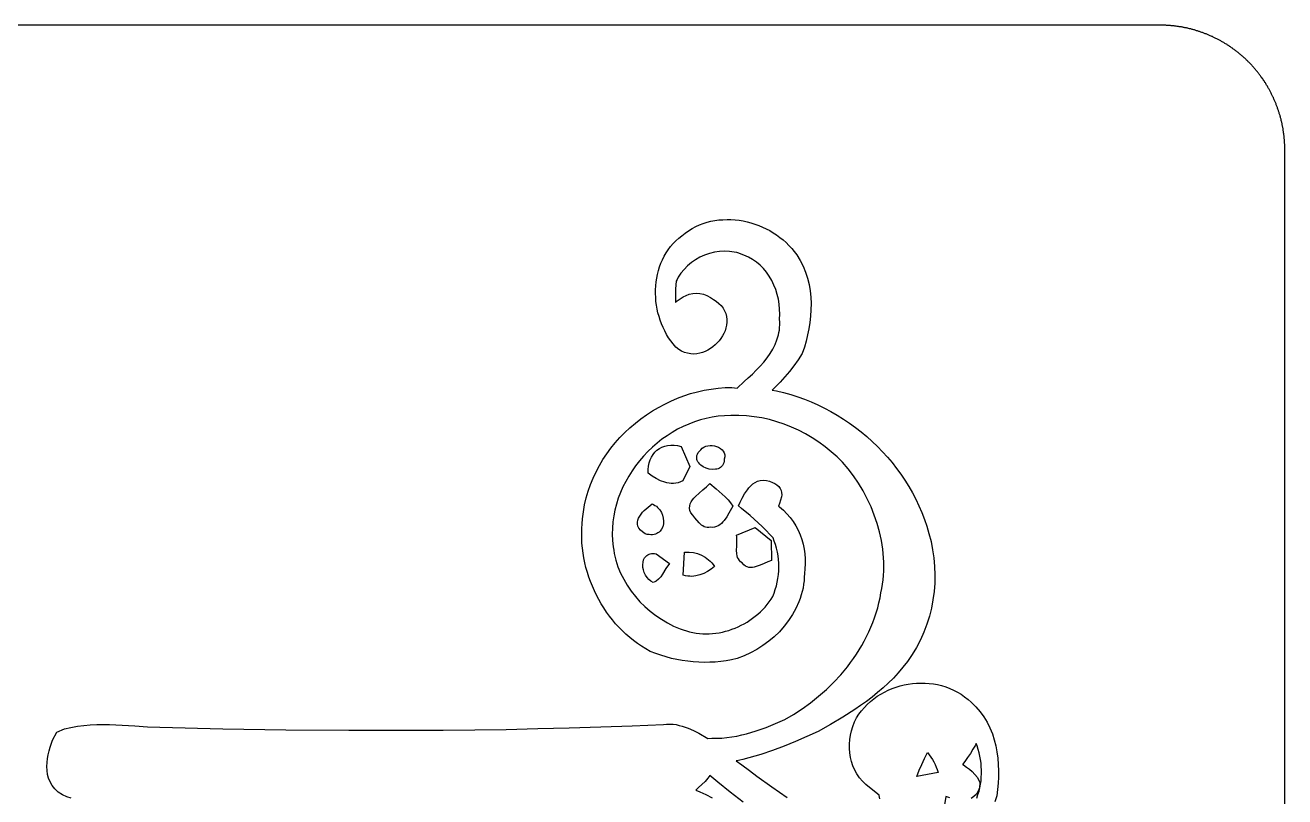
# Model space of a CAD drawing. Extents: x 1 to 4, y 1 to 4.
# Drawn here: x 2.737 to 4, y 3.226 to 4 of the extents above; entities that cross this region are included whole.
import ezdxf

# ---------------------------------------------------------------- set-up
doc = ezdxf.new("R2010")
doc.units = 0
doc.layers.add('SMALL', color=18, linetype='CONTINUOUS')

msp = doc.modelspace()

# ---------------------------------------------------------------- linework, layer by layer
at = {"layer": 'SMALL'}
for points in [[(4, 1.59), (4, 3.875), (4, 3.8757), (4, 3.8764), (4, 3.8771), (4, 3.8778), (4, 3.8785), (3.9999, 3.8792), (3.9999, 3.8799), (3.9999, 3.8806), (3.9998, 3.8813), (3.9998, 3.882), (3.9998, 3.8827), (3.9997, 3.8834), (3.9997, 3.8841), (3.9996, 3.8848), (3.9996, 3.8855), (3.9995, 3.8862), (3.9994, 3.8869), (3.9994, 3.8877), (3.9993, 3.8884), (3.9992, 3.8891), (3.9991, 3.8898), (3.999, 3.8905), (3.9989, 3.8912), (3.9988, 3.892), (3.9987, 3.8927), (3.9986, 3.8934), (3.9985, 3.8941), (3.9984, 3.8948), (3.9983, 3.8956), (3.9982, 3.8963), (3.998, 3.897), (3.9979, 3.8977), (3.9978, 3.8985), (3.9976, 3.8992), (3.9975, 3.8999), (3.9973, 3.9007), (3.9972, 3.9014), (3.997, 3.9021), (3.9969, 3.9028), (3.9967, 3.9036), (3.9965, 3.9043), (3.9963, 3.905), (3.9962, 3.9057), (3.996, 3.9065), (3.9958, 3.9072), (3.9956, 3.9079), (3.9954, 3.9087), (3.9952, 3.9094), (3.995, 3.9101), (3.9947, 3.9109), (3.9945, 3.9116), (3.9943, 3.9123), (3.9941, 3.913), (3.9938, 3.9138), (3.9936, 3.9145), (3.9934, 3.9152), (3.9931, 3.9159), (3.9928, 3.9167), (3.9926, 3.9174), (3.9923, 3.9181), (3.9921, 3.9188), (3.9918, 3.9196), (3.9915, 3.9203), (3.9912, 3.921), (3.9909, 3.9217), (3.9906, 3.9225), (3.9903, 3.9232), (3.99, 3.9239), (3.9897, 3.9246), (3.9894, 3.9253), (3.9891, 3.926), (3.9888, 3.9268), (3.9885, 3.9275), (3.9881, 3.9282), (3.9878, 3.9289), (3.9874, 3.9296), (3.9871, 3.9303), (3.9868, 3.931), (3.9864, 3.9317), (3.986, 3.9324), (3.9857, 3.9331), (3.9853, 3.9338), (3.9849, 3.9345), (3.9845, 3.9352), (3.9842, 3.9359), (3.9838, 3.9366), (3.9834, 3.9373), (3.983, 3.938), (3.9826, 3.9387), (3.9822, 3.9393), (3.9818, 3.94), (3.9813, 3.9407), (3.9809, 3.9414), (3.9805, 3.9421), (3.9801, 3.9427), (3.9796, 3.9434), (3.9792, 3.9441), (3.9787, 3.9447), (3.9783, 3.9454), (3.9778, 3.9461), (3.9774, 3.9467), (3.9769, 3.9474), (3.9764, 3.948), (3.976, 3.9487), (3.9755, 3.9493), (3.975, 3.95), (3.9745, 3.9506), (3.974, 3.9513), (3.9736, 3.9519), (3.9731, 3.9525), (3.9726, 3.9532), (3.972, 3.9538), (3.9715, 3.9544), (3.971, 3.955), (3.9705, 3.9557), (3.97, 3.9563), (3.9694, 3.9569), (3.9689, 3.9575), (3.9684, 3.9581), (3.9678, 3.9587), (3.9673, 3.9593), (3.9668, 3.9599), (3.9662, 3.9605), (3.9656, 3.9611), (3.9651, 3.9617), (3.9645, 3.9622), (3.964, 3.9628), (3.9634, 3.9634), (3.9628, 3.964), (3.9622, 3.9645), (3.9617, 3.9651), (3.9611, 3.9656), (3.9605, 3.9662), (3.9599, 3.9668), (3.9593, 3.9673), (3.9587, 3.9678), (3.9581, 3.9684), (3.9575, 3.9689), (3.9569, 3.9694), (3.9563, 3.97), (3.9557, 3.9705), (3.955, 3.971), (3.9544, 3.9715), (3.9538, 3.972), (3.9532, 3.9726), (3.9525, 3.9731), (3.9519, 3.9736), (3.9513, 3.974), (3.9506, 3.9745), (3.95, 3.975), (3.9493, 3.9755), (3.9487, 3.976), (3.948, 3.9764), (3.9474, 3.9769), (3.9467, 3.9774), (3.9461, 3.9778), (3.9454, 3.9783), (3.9447, 3.9787), (3.9441, 3.9792), (3.9434, 3.9796), (3.9427, 3.9801), (3.9421, 3.9805), (3.9414, 3.9809), (3.9407, 3.9813), (3.94, 3.9818), (3.9393, 3.9822), (3.9387, 3.9826), (3.938, 3.983), (3.9373, 3.9834), (3.9366, 3.9838), (3.9359, 3.9842), (3.9352, 3.9845), (3.9345, 3.9849), (3.9338, 3.9853), (3.9331, 3.9857), (3.9324, 3.986), (3.9317, 3.9864), (3.931, 3.9868), (3.9303, 3.9871), (3.9296, 3.9874), (3.9289, 3.9878), (3.9282, 3.9881), (3.9275, 3.9885), (3.9268, 3.9888), (3.926, 3.9891), (3.9253, 3.9894), (3.9246, 3.9897), (3.9239, 3.99), (3.9232, 3.9903), (3.9225, 3.9906), (3.9217, 3.9909), (3.921, 3.9912), (3.9203, 3.9915), (3.9196, 3.9918), (3.9188, 3.9921), (3.9181, 3.9923), (3.9174, 3.9926), (3.9167, 3.9928), (3.9159, 3.9931), (3.9152, 3.9934), (3.9145, 3.9936), (3.9138, 3.9938), (3.913, 3.9941), (3.9123, 3.9943), (3.9116, 3.9945), (3.9109, 3.9947), (3.9101, 3.995), (3.9094, 3.9952), (3.9087, 3.9954), (3.9079, 3.9956), (3.9072, 3.9958), (3.9065, 3.996), (3.9057, 3.9962), (3.905, 3.9963), (3.9043, 3.9965), (3.9036, 3.9967), (3.9028, 3.9969), (3.9021, 3.997), (3.9014, 3.9972), (3.9007, 3.9973), (3.8999, 3.9975), (3.8992, 3.9976), (3.8985, 3.9978), (3.8977, 3.9979), (3.897, 3.998), (3.8963, 3.9982), (3.8956, 3.9983), (3.8948, 3.9984), (3.8941, 3.9985), (3.8934, 3.9986), (3.8927, 3.9987), (3.892, 3.9988), (3.8912, 3.9989), (3.8905, 3.999), (3.8898, 3.9991), (3.8891, 3.9992), (3.8884, 3.9993), (3.8877, 3.9994), (3.8869, 3.9994), (3.8862, 3.9995), (3.8855, 3.9996), (3.8848, 3.9996), (3.8841, 3.9997), (3.8834, 3.9997), (3.8827, 3.9998), (3.882, 3.9998), (3.8813, 3.9998), (3.8806, 3.9999), (3.8799, 3.9999), (3.8792, 3.9999), (3.8785, 4), (3.8778, 4), (3.8771, 4), (3.8764, 4), (3.8757, 4), (3.875, 4), (1.125, 4)], [(2.7831, 3.2249), (2.7788, 3.2264), (2.7744, 3.2284), (2.7701, 3.2311), (2.7667, 3.2343), (2.7641, 3.2376), (2.762, 3.2412), (2.7605, 3.2449), (2.7595, 3.2488), (2.7589, 3.2527), (2.7587, 3.2567), (2.7589, 3.2606), (2.7593, 3.2646), (2.76, 3.2685), (2.7609, 3.2723), (2.7619, 3.2761), (2.7644, 3.2832), (2.7686, 3.2912), (2.7764, 3.2945), (2.7829, 3.296), (2.7893, 3.2972), (2.7958, 3.298), (2.8022, 3.2985), (2.8087, 3.2988), (2.8151, 3.2989), (2.8215, 3.2988), (2.8343, 3.2982), (2.847, 3.2974), (2.8595, 3.2966), (2.872, 3.2962), (2.9352, 3.2946), (2.9983, 3.2935), (3.0615, 3.293), (3.1246, 3.293), (3.1562, 3.2932), (3.1878, 3.2935), (3.2194, 3.294), (3.2509, 3.2947), (3.2825, 3.2955), (3.3141, 3.2965), (3.3456, 3.2976), (3.3771, 3.2989), (3.3801, 3.2992), (3.3834, 3.2993), (3.3866, 3.2991), (3.3897, 3.2987), (3.3928, 3.298), (3.3959, 3.2972), (3.4016, 3.2952), (3.4071, 3.2928), (3.4124, 3.2901), (3.4214, 3.2849), (3.4255, 3.285), (3.4306, 3.285), (3.4356, 3.2853), (3.4406, 3.2858), (3.4455, 3.2864), (3.4505, 3.2873), (3.4554, 3.2884), (3.4603, 3.2896), (3.4701, 3.2925), (3.4798, 3.2959), (3.4893, 3.2998), (3.4986, 3.3039), (3.5073, 3.309), (3.516, 3.3146), (3.5244, 3.3207), (3.5325, 3.3271), (3.5403, 3.334), (3.5477, 3.3412), (3.5548, 3.3488), (3.5614, 3.3568), (3.5645, 3.3609), (3.5675, 3.365), (3.5704, 3.3693), (3.5732, 3.3736), (3.5758, 3.378), (3.5783, 3.3825), (3.5807, 3.3871), (3.5829, 3.3917), (3.585, 3.3964), (3.5869, 3.4011), (3.5887, 3.4059), (3.5903, 3.4108), (3.5918, 3.4157), (3.593, 3.4207), (3.5942, 3.4257), (3.5951, 3.4309), (3.596, 3.4353), (3.5967, 3.4397), (3.5972, 3.444), (3.5976, 3.4484), (3.5979, 3.4528), (3.5979, 3.4572), (3.5979, 3.4615), (3.5977, 3.4659), (3.5969, 3.4747), (3.5955, 3.4834), (3.5936, 3.492), (3.5913, 3.5005), (3.5884, 3.5089), (3.5851, 3.5172), (3.5813, 3.5252), (3.5771, 3.5331), (3.5725, 3.5407), (3.5675, 3.5481), (3.5622, 3.5551), (3.5566, 3.5618), (3.5511, 3.5672), (3.5453, 3.5724), (3.5392, 3.5773), (3.5328, 3.5819), (3.5262, 3.5862), (3.5195, 3.5902), (3.5125, 3.5938), (3.5054, 3.597), (3.4981, 3.5999), (3.4907, 3.6024), (3.4832, 3.6045), (3.4756, 3.6062), (3.4679, 3.6074), (3.4602, 3.6083), (3.4524, 3.6086), (3.4445, 3.6085), (3.4382, 3.6084), (3.432, 3.6079), (3.4259, 3.607), (3.4199, 3.6058), (3.414, 3.6042), (3.4081, 3.6023), (3.4024, 3.6001), (3.3967, 3.5976), (3.3912, 3.5948), (3.3858, 3.5917), (3.3806, 3.5884), (3.3755, 3.5848), (3.3706, 3.5809), (3.3659, 3.5768), (3.3613, 3.5725), (3.357, 3.568), (3.353, 3.5632), (3.3491, 3.5583), (3.3455, 3.5533), (3.3422, 3.548), (3.3391, 3.5426), (3.3363, 3.5371), (3.3338, 3.5315), (3.3317, 3.5257), (3.3298, 3.5199), (3.3283, 3.5139), (3.3271, 3.5079), (3.3262, 3.5019), (3.3258, 3.4958), (3.3257, 3.4896), (3.3259, 3.4834), (3.3266, 3.4771), (3.3271, 3.4737), (3.3277, 3.4703), (3.3293, 3.4636), (3.3314, 3.457), (3.334, 3.4507), (3.3371, 3.4445), (3.3406, 3.4385), (3.3445, 3.4327), (3.3488, 3.4272), (3.3534, 3.422), (3.3584, 3.417), (3.3637, 3.4124), (3.3692, 3.4082), (3.375, 3.4043), (3.381, 3.4007), (3.3872, 3.3976), (3.3936, 3.3949), (3.3968, 3.3937), (3.4, 3.3926), (3.4032, 3.3917), (3.4064, 3.391), (3.4097, 3.3904), (3.413, 3.39), (3.4163, 3.3898), (3.4196, 3.3897), (3.4229, 3.3898), (3.4262, 3.39), (3.4295, 3.3904), (3.4328, 3.3909), (3.4361, 3.3915), (3.4393, 3.3923), (3.4425, 3.3932), (3.4457, 3.3943), (3.4488, 3.3955), (3.4519, 3.3969), (3.4549, 3.3983), (3.4579, 3.3999), (3.4608, 3.4016), (3.4637, 3.4034), (3.4664, 3.4054), (3.4691, 3.4074), (3.4717, 3.4096), (3.4742, 3.4118), (3.4766, 3.4142), (3.4788, 3.4166), (3.481, 3.4192), (3.4831, 3.4219), (3.485, 3.4246), (3.4866, 3.4271), (3.4879, 3.4304), (3.4891, 3.4341), (3.4902, 3.4378), (3.4911, 3.4416), (3.4918, 3.4454), (3.4923, 3.4491), (3.4926, 3.4529), (3.4927, 3.4567), (3.4927, 3.4605), (3.4924, 3.4643), (3.492, 3.4681), (3.4913, 3.4718), (3.4904, 3.4755), (3.4893, 3.4792), (3.488, 3.4828), (3.4869, 3.4859), (3.4837, 3.4894), (3.4799, 3.4934), (3.476, 3.4973), (3.4721, 3.5011), (3.4638, 3.5084), (3.4552, 3.5155), (3.4521, 3.5181), (3.4539, 3.5217), (3.456, 3.5257), (3.4584, 3.53), (3.4611, 3.5342), (3.4627, 3.5363), (3.4645, 3.5382), (3.4666, 3.54), (3.4688, 3.5415), (3.4714, 3.5427), (3.4741, 3.5435), (3.4771, 3.5438), (3.4802, 3.5436), (3.4834, 3.5428), (3.4864, 3.5416), (3.4887, 3.5406), (3.4908, 3.5392), (3.4926, 3.5376), (3.494, 3.5356), (3.495, 3.5335), (3.4955, 3.5313), (3.4956, 3.5292), (3.4954, 3.5271), (3.4945, 3.5237), (3.4934, 3.5203), (3.4924, 3.5179), (3.4934, 3.5172), (3.4972, 3.5138), (3.5008, 3.5102), (3.504, 3.5063), (3.5069, 3.5023), (3.5096, 3.4981), (3.5119, 3.4937), (3.5139, 3.4891), (3.5156, 3.4845), (3.5169, 3.4797), (3.518, 3.4748), (3.5187, 3.4699), (3.5191, 3.4649), (3.5192, 3.4598), (3.5189, 3.4548), (3.5183, 3.4501), (3.5182, 3.4467), (3.518, 3.443), (3.5175, 3.4394), (3.5169, 3.4357), (3.5161, 3.4322), (3.5151, 3.4287), (3.514, 3.4252), (3.5127, 3.4218), (3.5098, 3.4153), (3.5063, 3.409), (3.5024, 3.403), (3.498, 3.3973), (3.4932, 3.3919), (3.488, 3.3869), (3.4825, 3.3823), (3.4767, 3.378), (3.4706, 3.3741), (3.4643, 3.3707), (3.4578, 3.3677), (3.451, 3.3651), (3.4453, 3.3638), (3.4399, 3.3628), (3.4344, 3.362), (3.4289, 3.3615), (3.4234, 3.3612), (3.4178, 3.3611), (3.4123, 3.3612), (3.4068, 3.3616), (3.4013, 3.3622), (3.3959, 3.3629), (3.3904, 3.3639), (3.385, 3.3651), (3.3797, 3.3666), (3.3744, 3.3682), (3.3692, 3.37), (3.3638, 3.3721), (3.3593, 3.3747), (3.355, 3.3773), (3.3509, 3.3801), (3.347, 3.383), (3.3431, 3.3861), (3.3394, 3.3894), (3.3358, 3.3928), (3.3323, 3.3963), (3.329, 3.3999), (3.3258, 3.4037), (3.3228, 3.4076), (3.3199, 3.4116), (3.3172, 3.4157), (3.3146, 3.4199), (3.3121, 3.4241), (3.3098, 3.4285), (3.3077, 3.433), (3.3057, 3.4375), (3.3038, 3.4421), (3.3022, 3.4467), (3.3007, 3.4514), (3.2993, 3.4562), (3.2982, 3.461), (3.2972, 3.4658), (3.2964, 3.4707), (3.2958, 3.4756), (3.2953, 3.4805), (3.2951, 3.4854), (3.295, 3.4903), (3.2951, 3.4953), (3.2954, 3.5002), (3.2959, 3.505), (3.2967, 3.5121), (3.2979, 3.5191), (3.2995, 3.526), (3.3015, 3.5328), (3.3038, 3.5394), (3.3064, 3.5459), (3.3094, 3.5523), (3.3127, 3.5584), (3.3163, 3.5644), (3.3202, 3.5703), (3.3243, 3.5759), (3.3287, 3.5813), (3.3334, 3.5865), (3.3383, 3.5915), (3.3434, 3.5963), (3.3488, 3.6009), (3.3543, 3.6052), (3.36, 3.6093), (3.3659, 3.6132), (3.372, 3.6168), (3.3782, 3.6201), (3.3845, 3.6231), (3.391, 3.6259), (3.3975, 3.6284), (3.4042, 3.6306), (3.411, 3.6324), (3.4178, 3.634), (3.4247, 3.6352), (3.4317, 3.6361), (3.4387, 3.6367), (3.4457, 3.6369), (3.451, 3.6362), (3.4578, 3.6427), (3.462, 3.6464), (3.4661, 3.6502), (3.4701, 3.654), (3.4739, 3.6581), (3.4775, 3.6622), (3.4809, 3.6664), (3.4839, 3.6708), (3.4866, 3.6752), (3.4889, 3.6798), (3.4908, 3.6845), (3.4923, 3.6894), (3.4928, 3.6918), (3.4932, 3.6943), (3.4935, 3.6969), (3.4936, 3.6995), (3.4936, 3.7021), (3.4935, 3.7052), (3.4937, 3.7104), (3.4935, 3.7153), (3.493, 3.7202), (3.4922, 3.7252), (3.491, 3.7301), (3.4895, 3.7349), (3.4877, 3.7395), (3.4855, 3.744), (3.4831, 3.7483), (3.4803, 3.7523), (3.4773, 3.756), (3.4739, 3.7595), (3.4703, 3.7625), (3.4664, 3.7652), (3.4621, 3.7675), (3.46, 3.7685), (3.4575, 3.7694), (3.455, 3.7705), (3.4527, 3.7713), (3.4504, 3.772), (3.448, 3.7725), (3.4431, 3.7732), (3.4381, 3.7734), (3.4331, 3.7731), (3.4281, 3.7724), (3.4232, 3.7711), (3.4183, 3.7694), (3.4136, 3.7673), (3.4092, 3.7648), (3.405, 3.762), (3.4011, 3.7587), (3.3976, 3.7552), (3.3944, 3.7513), (3.393, 3.7493), (3.3917, 3.7472), (3.3906, 3.745), (3.3897, 3.7435), (3.3895, 3.7398), (3.3892, 3.7354), (3.389, 3.7263), (3.389, 3.7221), (3.3908, 3.7237), (3.3936, 3.7258), (3.3966, 3.7276), (3.3997, 3.7291), (3.4029, 3.7303), (3.4063, 3.731), (3.4098, 3.7313), (3.4134, 3.7311), (3.417, 3.7303), (3.4206, 3.729), (3.4241, 3.7271), (3.427, 3.7249), (3.4297, 3.7233), (3.4325, 3.7211), (3.4348, 3.7188), (3.4368, 3.7163), (3.4383, 3.7136), (3.4395, 3.7108), (3.4402, 3.7079), (3.4406, 3.705), (3.4406, 3.7021), (3.4403, 3.6992), (3.4396, 3.6964), (3.4387, 3.6936), (3.4376, 3.691), (3.4362, 3.6884), (3.4346, 3.686), (3.4329, 3.6836), (3.4309, 3.6814), (3.4288, 3.6794), (3.4265, 3.6775), (3.4241, 3.6758), (3.4216, 3.6742), (3.4189, 3.6729), (3.4161, 3.6719), (3.4133, 3.6711), (3.4103, 3.6705), (3.4073, 3.6703), (3.4043, 3.6705), (3.4012, 3.671), (3.3981, 3.6719), (3.3952, 3.6732), (3.3923, 3.6749), (3.3894, 3.6773), (3.3866, 3.6805), (3.3843, 3.6835), (3.3821, 3.6867), (3.3801, 3.69), (3.3783, 3.6934), (3.3766, 3.6969), (3.3751, 3.7005), (3.3737, 3.7041), (3.3726, 3.7079), (3.3715, 3.7116), (3.3707, 3.7154), (3.37, 3.7193), (3.3695, 3.7231), (3.3692, 3.727), (3.369, 3.7309), (3.3691, 3.7348), (3.3693, 3.7387), (3.3696, 3.7426), (3.3702, 3.7464), (3.371, 3.7502), (3.3719, 3.754), (3.3731, 3.7577), (3.3744, 3.7613), (3.3759, 3.7648), (3.3777, 3.7683), (3.3796, 3.7717), (3.3818, 3.7749), (3.3841, 3.778), (3.3867, 3.781), (3.3895, 3.7839), (3.3924, 3.7865), (3.3955, 3.7889), (3.3986, 3.7915), (3.4021, 3.7939), (3.4056, 3.7961), (3.4093, 3.798), (3.413, 3.7997), (3.4168, 3.8012), (3.4207, 3.8024), (3.4246, 3.8034), (3.4286, 3.8042), (3.4326, 3.8047), (3.4366, 3.805), (3.4407, 3.8052), (3.4447, 3.8051), (3.4488, 3.8048), (3.4528, 3.8044), (3.4568, 3.8037), (3.4608, 3.8028), (3.4647, 3.8018), (3.4686, 3.8006), (3.4725, 3.7992), (3.4762, 3.7976), (3.4799, 3.7959), (3.4835, 3.794), (3.487, 3.7919), (3.4904, 3.7897), (3.4937, 3.7873), (3.4969, 3.7847), (3.4999, 3.782), (3.5028, 3.7791), (3.5056, 3.7761), (3.5081, 3.773), (3.5106, 3.7697), (3.514, 3.7641), (3.517, 3.7583), (3.5195, 3.7524), (3.5214, 3.7463), (3.523, 3.7401), (3.524, 3.7338), (3.5247, 3.7274), (3.525, 3.721), (3.5249, 3.7146), (3.5245, 3.7083), (3.5238, 3.7019), (3.5228, 3.6956), (3.5215, 3.6894), (3.52, 3.6833), (3.5183, 3.6773), (3.5161, 3.6709), (3.5119, 3.6644), (3.5077, 3.6585), (3.5033, 3.6529), (3.4987, 3.6474), (3.4939, 3.6422), (3.4889, 3.637), (3.486, 3.6342), (3.4904, 3.6333), (3.4975, 3.6316), (3.5046, 3.6296), (3.5116, 3.6274), (3.5184, 3.6249), (3.5252, 3.6222), (3.5319, 3.6193), (3.5385, 3.6161), (3.5449, 3.6126), (3.5513, 3.609), (3.5574, 3.6051), (3.5635, 3.601), (3.5694, 3.5967), (3.5752, 3.5922), (3.5808, 3.5875), (3.5862, 3.5827), (3.5915, 3.5776), (3.5966, 3.5724), (3.6015, 3.5669), (3.6062, 3.5614), (3.6107, 3.5556), (3.615, 3.5497), (3.6191, 3.5437), (3.6229, 3.5375), (3.6266, 3.5311), (3.63, 3.5247), (3.6331, 3.5181), (3.636, 3.5113), (3.6387, 3.5045), (3.6411, 3.4976), (3.6432, 3.4905), (3.6453, 3.4824), (3.6469, 3.4741), (3.6481, 3.4658), (3.6489, 3.4574), (3.6492, 3.449), (3.649, 3.4406), (3.6484, 3.4322), (3.6472, 3.4238), (3.6457, 3.4155), (3.6436, 3.4074), (3.6411, 3.3993), (3.6382, 3.3914), (3.6347, 3.3837), (3.6308, 3.3762), (3.6265, 3.3689), (3.6216, 3.362), (3.6171, 3.3562), (3.6124, 3.3507), (3.6075, 3.3454), (3.6024, 3.3404), (3.5972, 3.3355), (3.5917, 3.3308), (3.5862, 3.3264), (3.5805, 3.322), (3.5747, 3.3179), (3.5688, 3.3138), (3.5568, 3.3062), (3.5446, 3.2989), (3.5322, 3.2918), (3.5208, 3.2867), (3.5095, 3.2818), (3.4981, 3.2771), (3.4864, 3.2727), (3.4747, 3.2688), (3.4687, 3.267), (3.4627, 3.2653), (3.4566, 3.2638), (3.4505, 3.2625), (3.4499, 3.2624), (3.4555, 3.2584), (3.4631, 3.2527), (3.4705, 3.2471), (3.4856, 3.2365), (3.501, 3.2258)], [(3.594, 3.2244), (3.5932, 3.2276), (3.5932, 3.228), (3.5837, 3.2356), (3.58, 3.2386), (3.5766, 3.2419), (3.5736, 3.2455), (3.571, 3.2493), (3.5688, 3.2532), (3.567, 3.2573), (3.5655, 3.2616), (3.5645, 3.2659), (3.5638, 3.2703), (3.5635, 3.2747), (3.5635, 3.2792), (3.5638, 3.2837), (3.5645, 3.2882), (3.5655, 3.2926), (3.5667, 3.297), (3.5684, 3.3015), (3.5706, 3.3056), (3.573, 3.3092), (3.5756, 3.3127), (3.5784, 3.316), (3.5814, 3.319), (3.5845, 3.3219), (3.5878, 3.3246), (3.5913, 3.3271), (3.5948, 3.3293), (3.5985, 3.3314), (3.6023, 3.3332), (3.6062, 3.3349), (3.6102, 3.3363), (3.6142, 3.3375), (3.6183, 3.3386), (3.6225, 3.3394), (3.6266, 3.3399), (3.6308, 3.3403), (3.6351, 3.3404), (3.6393, 3.3404), (3.6435, 3.3401), (3.6477, 3.3395), (3.6518, 3.3388), (3.6559, 3.3378), (3.66, 3.3365), (3.664, 3.3351), (3.6679, 3.3334), (3.6717, 3.3314), (3.6754, 3.3292), (3.6789, 3.3267), (3.6824, 3.324), (3.6856, 3.3211), (3.6902, 3.3166), (3.6945, 3.3117), (3.6983, 3.3065), (3.7016, 3.3011), (3.7044, 3.2954), (3.7068, 3.2895), (3.7087, 3.2836), (3.7102, 3.2775), (3.7114, 3.2713), (3.7122, 3.265), (3.7127, 3.2587), (3.7129, 3.2524), (3.7129, 3.2461), (3.7125, 3.2399), (3.712, 3.2337), (3.7111, 3.2273), (3.7092, 3.2213)], [(3.6911, 3.225), (3.6923, 3.2285), (3.6934, 3.2319), (3.6942, 3.2354), (3.6949, 3.2389), (3.6954, 3.2424), (3.6957, 3.246), (3.6959, 3.2495), (3.6959, 3.2531), (3.6957, 3.2566), (3.6954, 3.2601), (3.6949, 3.2636), (3.6943, 3.2671), (3.6935, 3.2705), (3.6926, 3.2739), (3.6915, 3.2773), (3.6905, 3.2798), (3.6897, 3.2782), (3.6873, 3.274), (3.6847, 3.2699), (3.682, 3.2658), (3.6792, 3.2619), (3.6768, 3.2589), (3.6778, 3.2583), (3.6808, 3.2562), (3.6837, 3.254), (3.6866, 3.2516), (3.6893, 3.2488), (3.6918, 3.2457), (3.6941, 3.2408), (3.6938, 3.2355), (3.6926, 3.232), (3.6907, 3.2289), (3.6882, 3.2265), (3.6854, 3.2248)], [(3.4568, 3.2209), (3.4439, 3.2309), (3.4314, 3.2411), (3.4235, 3.2478), (3.4216, 3.2452), (3.4187, 3.2418), (3.4155, 3.2386), (3.4122, 3.2356), (3.4093, 3.2331), (3.4134, 3.2315), (3.4196, 3.2285), (3.4258, 3.2252)], [(3.6642, 3.2254), (3.6601, 3.2268), (3.6569, 3.2058)]]:
    msp.add_lwpolyline(points, dxfattribs=at)
for points in [[(3.3617, 3.5507), (3.3616, 3.5544), (3.362, 3.5578), (3.3627, 3.5611), (3.3637, 3.5641), (3.365, 3.5669), (3.3666, 3.5695), (3.3684, 3.5718), (3.3705, 3.5738), (3.3729, 3.5755), (3.3755, 3.5769), (3.3783, 3.5779), (3.3812, 3.5786), (3.3844, 3.579), (3.3877, 3.5789), (3.3912, 3.5785), (3.3948, 3.5776), (3.4033, 3.5574), (3.3964, 3.5432), (3.3941, 3.5421), (3.3917, 3.5413), (3.3894, 3.5408), (3.3871, 3.5406), (3.3848, 3.5405), (3.3826, 3.5407), (3.3804, 3.5411), (3.3782, 3.5417), (3.3739, 3.5433), (3.3697, 3.5454), (3.3656, 3.548)], [(3.4145, 3.5743), (3.4159, 3.5758), (3.4175, 3.577), (3.4194, 3.5778), (3.4215, 3.5784), (3.4237, 3.5786), (3.4259, 3.5786), (3.4281, 3.5782), (3.4303, 3.5777), (3.4323, 3.5768), (3.4341, 3.5757), (3.4357, 3.5744), (3.437, 3.5729), (3.4379, 3.5712), (3.4384, 3.5692), (3.4384, 3.5671), (3.4378, 3.5648), (3.4377, 3.563), (3.4374, 3.5613), (3.4369, 3.5599), (3.4362, 3.5586), (3.4353, 3.5575), (3.4342, 3.5566), (3.4331, 3.5559), (3.4318, 3.5553), (3.4304, 3.5549), (3.429, 3.5547), (3.426, 3.5546), (3.4228, 3.555), (3.4198, 3.556), (3.4169, 3.5573), (3.4144, 3.559), (3.4133, 3.56), (3.4123, 3.5611), (3.4115, 3.5622), (3.4109, 3.5634), (3.4105, 3.5646), (3.4103, 3.5659), (3.4103, 3.5672), (3.4106, 3.5686), (3.4111, 3.57), (3.4119, 3.5714), (3.413, 3.5729)], [(3.4043, 3.511), (3.4035, 3.5135), (3.4032, 3.5158), (3.4033, 3.5181), (3.4039, 3.5202), (3.4048, 3.5222), (3.406, 3.5241), (3.4074, 3.5259), (3.4091, 3.5276), (3.4127, 3.5309), (3.4166, 3.5341), (3.4203, 3.5373), (3.4219, 3.5388), (3.4234, 3.5405), (3.4297, 3.5352), (3.4359, 3.5299), (3.4389, 3.5271), (3.4417, 3.5242), (3.4443, 3.521), (3.4466, 3.5176), (3.4426, 3.5106), (3.4404, 3.5069), (3.4379, 3.5034), (3.4365, 3.5019), (3.4351, 3.5004), (3.4335, 3.4992), (3.4319, 3.4981), (3.4301, 3.4973), (3.4283, 3.4967), (3.4263, 3.4965), (3.4242, 3.4966), (3.4224, 3.4963), (3.4208, 3.4964), (3.4192, 3.4967), (3.4178, 3.4972), (3.4164, 3.4979), (3.4151, 3.4987), (3.4127, 3.5009), (3.4084, 3.5061), (3.4063, 3.5086)], [(3.3588, 3.49), (3.356, 3.4919), (3.3538, 3.4938), (3.3523, 3.4958), (3.3513, 3.4978), (3.3508, 3.4998), (3.3508, 3.5018), (3.3513, 3.5038), (3.3521, 3.5058), (3.3532, 3.5077), (3.3545, 3.5097), (3.3561, 3.5116), (3.3578, 3.5134), (3.3616, 3.5169), (3.3655, 3.5201), (3.3671, 3.5194), (3.3685, 3.5185), (3.3699, 3.5176), (3.3711, 3.5165), (3.3732, 3.5142), (3.3749, 3.5115), (3.3761, 3.5087), (3.3768, 3.5057), (3.3771, 3.5028), (3.3769, 3.4999), (3.3762, 3.4972), (3.3751, 3.4948), (3.3744, 3.4937), (3.3736, 3.4926), (3.3726, 3.4917), (3.3715, 3.4909), (3.3703, 3.4903), (3.369, 3.4897), (3.3676, 3.4894), (3.3661, 3.4891), (3.3644, 3.4891), (3.3627, 3.4892), (3.3608, 3.4895)], [(3.4502, 3.4888), (3.4691, 3.4964), (3.485, 3.4833), (3.4852, 3.4633), (3.4816, 3.462), (3.4778, 3.4603), (3.474, 3.4586), (3.4701, 3.4571), (3.4681, 3.4565), (3.4662, 3.4562), (3.4644, 3.4561), (3.4626, 3.4563), (3.4608, 3.4568), (3.4591, 3.4577), (3.4575, 3.4591), (3.4559, 3.4608), (3.4543, 3.462), (3.4531, 3.4633), (3.4521, 3.4648), (3.4513, 3.4663), (3.4508, 3.468), (3.4505, 3.4698), (3.4503, 3.4736), (3.4504, 3.4775), (3.4506, 3.4814), (3.4506, 3.4852), (3.4505, 3.487)], [(3.3667, 3.4411), (3.3644, 3.4425), (3.3623, 3.4443), (3.3605, 3.4464), (3.359, 3.4487), (3.3578, 3.4512), (3.357, 3.4538), (3.3564, 3.4564), (3.3563, 3.459), (3.3565, 3.4615), (3.3571, 3.4639), (3.3581, 3.4659), (3.3595, 3.4677), (3.3604, 3.4684), (3.3613, 3.4691), (3.3625, 3.4696), (3.3637, 3.47), (3.365, 3.4702), (3.3665, 3.4703), (3.3681, 3.4703), (3.3698, 3.4701), (3.383, 3.4604), (3.3795, 3.4551), (3.3761, 3.4495), (3.3742, 3.447), (3.372, 3.4446), (3.3696, 3.4426), (3.3682, 3.4418)], [(3.3981, 3.4718), (3.4026, 3.4717), (3.407, 3.4712), (3.4112, 3.4702), (3.4151, 3.4686), (3.4189, 3.4666), (3.4206, 3.4654), (3.4223, 3.464), (3.4239, 3.4626), (3.4254, 3.461), (3.4269, 3.4592), (3.4283, 3.4573), (3.4248, 3.4547), (3.4212, 3.4524), (3.4175, 3.4504), (3.4136, 3.4489), (3.4096, 3.4479), (3.4076, 3.4476), (3.4055, 3.4474), (3.4034, 3.4475), (3.4013, 3.4477), (3.3991, 3.448), (3.3969, 3.4486)], [(3.631, 3.2468), (3.6334, 3.2529), (3.6359, 3.2589), (3.6387, 3.2649), (3.6416, 3.2707), (3.6435, 3.2685), (3.6452, 3.2662), (3.6467, 3.2638), (3.6481, 3.2613), (3.6494, 3.2588), (3.6505, 3.2562), (3.6515, 3.2536), (3.6523, 3.2508)]]:
    msp.add_lwpolyline(points, close=True, dxfattribs=at)

doc.saveas('drawing.dxf')
